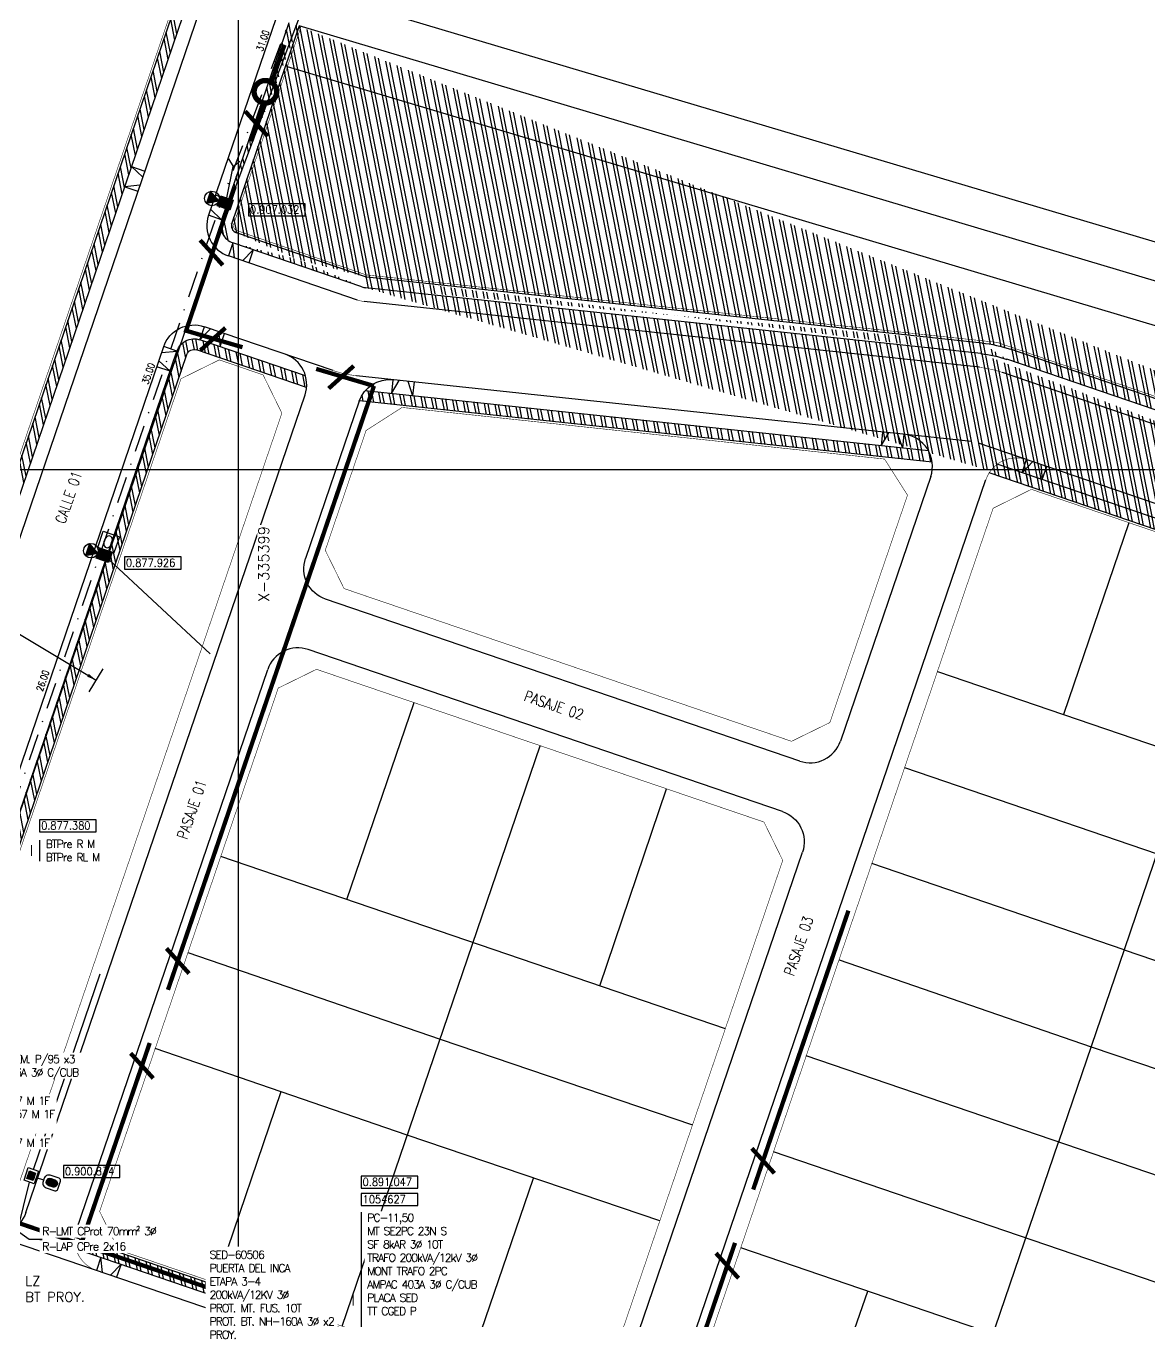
# Model space of a CAD drawing. Extents: x 0 to 336586, y 0 to 6284468.
# Drawn here: x 335380.1 to 335485.4, y 6277920.2 to 6278041.6 of the extents above; entities that cross this region are included whole.
import ezdxf
from ezdxf.enums import TextEntityAlignment as Align

# ---------------------------------------------------------------- set-up
doc = ezdxf.new("R2010")
doc.units = 0
doc.header["$LTSCALE"] = 5
for name, pattern in [('DASHDOT', [1, 0.5, -0.25, 0, -0.25]), ('DASHDOTX2', [2, 1, -0.5, 0, -0.5]), ('DASHED', [0.75, 0.5, -0.25]), ('HIDDEN', [0.375, 0.25, -0.125])]:
    doc.linetypes.add(name, pattern=pattern)
for name, color, linetype in [('CALLES-URBANAS', 6, 'Continuous'), ('COTAS', 11, 'Continuous'), ('EQUIPOS', 240, 'Continuous'), ('EQUIPOS_E', 240, 'Continuous'), ('ESTRUCTURAS_E', 42, 'Continuous'), ('GRILLA', 254, 'Continuous'), ('LAP_A_E', 100, 'Continuous'), ('LBT_A_E', 100, 'Continuous'), ('LBT_A_P', 100, 'DASHED'), ('LINEA-EDIFICACION-URBANA', 21, 'Continuous'), ('LMT_A_E', 10, 'DASHDOTX2'), ('Numero', 42, 'Continuous'), ('PLANTA', 6, 'Continuous'), ('POSTES_E', 41, 'Continuous'), ('Prosan Agua Potable Cuartel De Corta', 5, 'Continuous'), ('Prosan Agua Potable P. Cañeria Existente', 5, '2xCAÑ_EXIS_1'), ('Prosan General Canal Existente', 8, 'Continuous'), ('Prosan General Linea Oficial', 6, 'DASHDOTX2'), ('Prosan Pavimentación Dispositivo de Rodados Existente', 8, 'Continuous'), ('Prosan Pavimentación Solera Existente', 8, 'DASHDOT'), ('Prosan Pavimentación Vereda Existente', 8, 'Continuous'), ('Prosan Pavimentación Vereda Existente Hatch', 8, 'Continuous'), ('servicios', 6, 'Continuous'), ('TEXTO', 2, 'Continuous'), ('TEXTO-AP_P', 50, 'Continuous'), ('TEXTO-AP_R', 50, 'Continuous'), ('TEXTO-BT_P', 151, 'Continuous'), ('TEXTO-MT_P', 1, 'Continuous'), ('TEXTO-MT_R', 1, 'Continuous')]:
    doc.layers.add(name, color=color, linetype=linetype)
doc.styles.add('2mm', font='simplex.shx', dxfattribs={"width": 0.8, "height": 0.65})
doc.styles.add('ROMAND', font='romand.shx', dxfattribs={"height": 2})
doc.styles.add('ROMANS', font='romans.shx', dxfattribs={"height": 1})
doc.styles.add('ROMANT', font='romant.shx', dxfattribs={"height": 2})
doc.styles.get("Standard").update_dxf_attribs({"font": '', "height": 2})
doc.styles.get('Standard').set_extended_font_data('Arial Black', bold=True)
doc.linetypes.add('2xCAÑ_EXIS_1', pattern='A,1,-0.001,["/",Standard,S=0.2,R=0,X=-0.2,Y=-0.1],0', length=1.001)
doc.dimstyles.new('ELIPSE 500', dxfattribs={"dimtxt": 0.9, "dimasz": 0.9, "dimexe": 2.5, "dimexo": 2.5, "dimgap": 1.2, "dimtad": 0, "dimtih": 1, "dimtoh": 1, "dimdec": 0, "dimzin": 0, "dimdsep": 46, "dimtxsty": 'ROMANS', "dimblk": 'ELLIP', "dimcen": 0, "dimclrd": 11, "dimclre": 11, "dimclrt": 256, "dimadec": 0, "dimazin": 0, "dimtfac": 1, "dimtdec": 0, "dimtofl": 0, "dimtmove": 0, "dimatfit": 3, "dimldrblk": 'ELLIP', "dimfxlon": 1, "dimtolj": 1, "dimtzin": 0, "dimarcsym": 0})
doc.dimstyles.new('GRILLA X 500', dxfattribs={"dimtxt": 0.5, "dimasz": 1.8, "dimexe": 1.25, "dimexo": 0.625, "dimtad": 0, "dimdec": 0, "dimtxsty": 'ROMANS', "dimblk": 'NONE', "dimcen": 2.5, "dimse1": 1, "dimse2": 1, "dimsd1": 1, "dimsd2": 1, "dimclrd": 256, "dimclrt": 256, "dimadec": 0, "dimazin": 0, "dimtfac": 1, "dimtdec": 0, "dimtmove": 0, "dimatfit": 3, "dimldrblk": 'NONE', "dimfxlon": 1, "dimtfill": 1, "dimlwd": -1, "dimarcsym": 2})
doc.dimstyles.new('VANO 500', dxfattribs={"dimtxt": 0.65, "dimasz": 1.8, "dimexe": 0, "dimexo": 8, "dimgap": 1.2, "dimtad": 0, "dimdec": 0, "dimzin": 0, "dimdsep": 46, "dimtxsty": '2mm', "dimblk": 'NONE', "dimcen": 0, "dimse1": 1, "dimse2": 1, "dimsd1": 1, "dimsd2": 1, "dimclrd": 7, "dimclrt": 2, "dimadec": 0, "dimazin": 0, "dimtfac": 1, "dimtdec": 0, "dimtofl": 0, "dimtmove": 0, "dimatfit": 3, "dimldrblk": 'NONE', "dimfxl": 1, "dimtfill": 1, "dimtolj": 1, "dimtzin": 0, "dimlwd": 25, "dimarcsym": 0})
pattern_1 = [(101.1514259, (398815.0219, 6884201.1882), (-0.9345162955, -0.1842160236), []), (101.1514259, (398815.272, 6884201.5611), (-0.9345162955, -0.1842160236), [])]

# ---------------------------------------------------------------- blocks, each defined once
blk = doc.blocks.new('sa')
at = {"layer": 'Prosan Agua Potable Cuartel De Corta', "color": 5, "const_width": 0.5}
blk.add_lwpolyline([(-2.85, -4.4, -1), (-0.74, -4.4, -1), (-2.85, -4.4, -1)], format="xyb", dxfattribs=at)
at = {"layer": 'Prosan Agua Potable P. Cañeria Existente', "const_width": 0.4}
for points in [[(-1.21, -3.52), (0, 0)], [(-3.69, -6.22), (-1.57, -8.57)], [(-3.12, -9.06), (-1.88, -5.46)], [(-3.94, -28.35), (-9.23, -26.8), (-4.67, -13.31)], [(-7.91, -18.31), (-5.79, -20.66)], [(-5.54, -26.53), (-7.89, -28.65)], [(8.39, -31.98), (2.97, -30.38)], [(6.49, -30.1), (4.14, -32.22)], [(8.39, -31.98), (-10.93, -88.59)], [(52.88, -81.17), (43.95, -107.32)], [(-11.07, -84.71), (-8.95, -87.06)], [(-12.64, -93.57), (-19.08, -112.45)], [(-14.43, -94.54), (-12.31, -96.89)], [(43.82, -103.45), (45.94, -105.79)], [(30.34, -129.32), (-29.13, -109.02)], [(42.25, -112.31), (35.81, -131.19)], [(40.46, -113.28), (42.58, -115.63)]]:
    blk.add_lwpolyline(points, dxfattribs=at)
blk = doc.blocks.new('PLANTA')
at = {"layer": 'Prosan Pavimentación Vereda Existente Hatch'}
h = blk.add_hatch(dxfattribs=at)
h.set_pattern_fill('ANSI32', color=256, scale=0.1, angle=56.1514, style=0)
h.set_pattern_definition(pattern_1)
h.paths.add_polyline_path([(335862.06, 6282657.92), (335863.01, 6282657.6), (335884.87, 6282721.64), (335883.87, 6282721.8)])
h = blk.add_hatch(dxfattribs=at)
h.set_pattern_fill('ANSI32', color=256, scale=0.1, angle=56.1514, style=0)
h.set_pattern_definition(pattern_1)
edge = h.paths.add_edge_path()
edge.add_line((335894.31, 6282719.59), (335895.26, 6282719.27))
edge.add_line((335894.31, 6282719.59), (335888, 6282701.11))
edge.add_line((335895.27, 6282719.3), (335888.95, 6282700.78))
edge.add_arc((335889.61, 6282700.56), 1.7, 161.1514, 251.1514)
edge.add_arc((335889.61, 6282700.56), 0.7, 161.1514, 251.1514)
edge.add_line((335901.15, 6282694.82), (335889.06, 6282698.95))
edge.add_line((335901.48, 6282695.77), (335889.39, 6282699.9))
edge.add_arc((335901.7, 6282696.43), 0.7, 251.1514, 263.894)
edge.add_arc((335901.7, 6282696.43), 1.7, 251.1514, 263.894)
edge.add_line((335959.31, 6282689.56), (335901.63, 6282695.74))
edge.add_line((335959.21, 6282688.57), (335901.52, 6282694.74))
edge.add_line((336207.82, 6282605.05), (335961.98, 6282688.97))
edge.add_line((336206.55, 6282604.43), (335961.65, 6282688.03))
edge.add_ellipse((335958, 6282677.33), major_axis=(-12.3, 0), ratio=1, start_angle=251.1514, end_angle=263.894, ccw=False)
edge.add_ellipse((335958, 6282677.33), major_axis=(-11.3, 0), ratio=1, start_angle=251.1514, end_angle=263.894, ccw=False)
edge.add_arc((336182.08, 6282600.84), 3, 126.6333, 147.658)
edge.add_line((336203.45, 6282595.34), (336206.55, 6282604.43))
edge.add_line((336204.07, 6282594.07), (336207.82, 6282605.05))
edge.add_line((336179.55, 6282602.45), (336204.07, 6282594.07))
edge.add_line((336180.29, 6282603.25), (336203.45, 6282595.34))
h = blk.add_hatch(dxfattribs=at)
h.set_pattern_fill('ANSI32', color=256, scale=0.1, angle=56.1514, style=0)
h.set_pattern_definition(pattern_1)
h.paths.add_polyline_path([(335885.96, 6282689.86, 0.414214), (335883.8, 6282688.8), (335857.63, 6282612.14, 0.414214), (335858.69, 6282609.99), (335868.6, 6282606.6, 0.091996), (335869.35, 6282607.41), (335859.02, 6282610.93, -0.414214), (335858.58, 6282611.82), (335884.75, 6282688.48, -0.414214), (335885.64, 6282688.92), (335895.97, 6282685.39, 0.091996), (335895.87, 6282686.48)])
h = blk.add_hatch(dxfattribs=at)
h.set_pattern_fill('ANSI32', color=256, scale=0.1, angle=56.1514, style=0)
h.set_pattern_definition(pattern_1)
h.paths.add_polyline_path([(335901.47, 6282685.09, 0.091996), (335900.92, 6282684.15), (335954.63, 6282678.4, 0.091996), (335954.29, 6282679.44)])
h = blk.add_hatch(dxfattribs=at)
h.set_pattern_fill('ANSI32', color=256, scale=0.1, angle=56.1514, style=0)
h.set_pattern_definition(pattern_1)
edge = h.paths.add_edge_path()
edge.add_arc((335962.52, 6282675.79), 3, 126.6333, 147.658)
edge.add_line((335959.99, 6282677.4), (336009.99, 6282660.33))
edge.add_ellipse((336007, 6282660.61), major_axis=(-3, 0), ratio=1, start_angle=174.6448, end_angle=195.6695)
edge.add_line((336009.89, 6282661.42), (335960.73, 6282678.2))
h = blk.add_hatch(dxfattribs=at)
h.set_pattern_fill('ANSI32', color=256, scale=0.1, angle=56.1514, style=0)
h.set_pattern_definition(pattern_1)
edge = h.paths.add_edge_path()
edge.add_arc((335877.22, 6282605.46), 3, 174.6448, 195.6695)
edge.add_line((335874.34, 6282604.65), (335923.49, 6282587.87))
edge.add_ellipse((335921.7, 6282590.27), major_axis=(-3, 0), ratio=1, start_angle=126.6333, end_angle=147.658)
edge.add_line((335924.24, 6282588.67), (335874.24, 6282605.74))
at = {"layer": 'CALLES-URBANAS', "flags": 128}
for points in [[(335764.61, 6282643.9), (335772.92, 6282668.27, -0.414214), (335789.43, 6282676.37), (335856.62, 6282653.44, 0.414214), (335864.24, 6282657.18), (335887.32, 6282724.78)], [(335886.77, 6282701.53, 0.414214), (335888.64, 6282697.72)], [(335895.82, 6282684.7, 0.414214), (335893.95, 6282688.51)], [(335954.5, 6282677.04, 0.480959), (335951.98, 6282681)], [(335896.12, 6282660.82, 0.414214), (335892.32, 6282658.95)], [(335942.22, 6282650.37, 0.414214), (335946.03, 6282652.24)]]:
    blk.add_lwpolyline(points, format="xyb", dxfattribs=at)
for points in [[(335894.2, 6282723.27), (335886.77, 6282701.53)], [(335900.73, 6282693.59), (335888.64, 6282697.72)], [(335959.07, 6282687.28), (335901.38, 6282693.45)], [(335898.47, 6282686.97), (335886.38, 6282691.09)], [(335856.4, 6282612.56), (335882.57, 6282689.22)], [(335958.32, 6282680.32), (335900.64, 6282686.49)], [(336204.71, 6282603.68), (335961.23, 6282686.8)], [(335869.65, 6282608.04), (335895.82, 6282684.7)], [(335900.9, 6282684.11), (335895.87, 6282669.36)], [(336202.45, 6282597.06), (335958.97, 6282680.17)], [(335929.27, 6282587.69), (335959.68, 6282676.76)], [(335954.5, 6282677.04), (335946.03, 6282652.24)], [(335942.22, 6282650.37), (335897.74, 6282665.55)], [(335940.6, 6282645.64), (335896.12, 6282660.82)], [(335874.39, 6282606.43), (335892.32, 6282658.95)], [(335924.54, 6282589.3), (335942.47, 6282641.83)], [(335858.27, 6282608.76), (336170.1, 6282502.31)]]:
    blk.add_lwpolyline(points, dxfattribs=at)
at = {"layer": 'CALLES-URBANAS', "extrusion": (0, 0, -1), "flags": 128}
for points in [[(-335882.57, 6282689.22, 0.414214), (-335886.38, 6282691.09)], [(-335900.9, 6282684.11, 0.350476), (-335904.06, 6282686.12)], [(-335897.74, 6282665.55, 0.414214), (-335895.87, 6282669.36)], [(-335940.6, 6282645.64, 0.414214), (-335942.47, 6282641.83)], [(-335869.65, 6282608.04, 0.414214), (-335865.84, 6282606.17)]]:
    blk.add_lwpolyline(points, format="xyb", dxfattribs=at)
at = {"layer": 'LINEA-EDIFICACION-URBANA', "ltscale": 5, "const_width": 0.05}
blk.add_lwpolyline([(335931.45, 6282589.41), (335960.35, 6282674.07)], dxfattribs=at)
at = {"layer": 'LINEA-EDIFICACION-URBANA', "ltscale": 5}
for points in [[(335973.09, 6282672.71), (335966.95, 6282654.73)], [(335955.12, 6282658.77), (335978.78, 6282650.69), (336002.44, 6282642.62)], [(335899.75, 6282637.39), (335906.05, 6282655.85)], [(335899.3, 6282597.39), (335917.88, 6282651.81)], [(335978.78, 6282650.69), (335972.65, 6282632.67)], [(335952.05, 6282649.76), (335975.72, 6282641.68)], [(335923.46, 6282629.3), (335929.71, 6282647.77)], [(335935.24, 6282625.28), (335887.92, 6282641.43)], [(335972.65, 6282632.67), (335948.97, 6282640.75)], [(335884.84, 6282632.42), (335908.49, 6282624.31), (335932.16, 6282616.27)], [(335972.65, 6282632.67), (335966.48, 6282614.65)], [(335972.65, 6282632.67), (335996.29, 6282624.6)], [(335945.9, 6282631.74), (335969.54, 6282623.58)], [(335929.09, 6282607.26), (335905.41, 6282615.29), (335881.77, 6282623.41)], [(335990.14, 6282606.58), (335942.82, 6282622.73)], [(335969.54, 6282623.58), (335993.22, 6282615.59)], [(335893.54, 6282619.37), (335887.47, 6282601.43)], [(335954.19, 6282578.65), (335966.48, 6282614.65)], [(335987.07, 6282597.57), (335939.75, 6282613.72)], [(335911.13, 6282593.35), (335917.25, 6282611.27)], [(335984, 6282588.59), (335936.68, 6282604.74)], [(335942.36, 6282582.69), (335948.6, 6282600.67)]]:
    blk.add_lwpolyline(points, dxfattribs=at)
at = {"layer": 'LINEA-EDIFICACION-URBANA', "ltscale": 5, "const_width": 0.05}
blk.add_lwpolyline([(335878.32, 6282604.55), (335876.56, 6282608.15), (335893.31, 6282657.21), (335896.9, 6282658.97), (335938.86, 6282644.65), (335940.62, 6282641.06), (335923.88, 6282591.99), (335920.29, 6282590.23)], close=True, dxfattribs=at)
at = {"layer": 'Prosan General Canal Existente', "flags": 128}
for points in [[(336258.03, 6282629.59), (336230.36, 6282634.37), (336220.7, 6282639.1), (336218.91, 6282639.66), (336171.52, 6282645.83), (336117.39, 6282655.29), (336078.69, 6282665.63), (336046.02, 6282670.21), (336006.16, 6282682.68), (335997.14, 6282690.33), (335988.7, 6282695.1), (335896.4, 6282722.62)], [(335987.32, 6282691.86), (335895.27, 6282719.3)], [(335985.74, 6282688.15), (335894.17, 6282715.46)]]:
    blk.add_lwpolyline(points, dxfattribs=at)
at = {"layer": 'Prosan General Linea Oficial', "ltscale": 0.2, "const_width": 0.05}
for points in [[(335883.67, 6282721.83), (335860.66, 6282654.44)], [(335894.17, 6282715.46), (335895.46, 6282719.25)], [(335894.17, 6282715.46), (335889.14, 6282700.72)], [(335901.59, 6282695.94), (335889.45, 6282700.09)], [(335960.72, 6282689.62), (335901.59, 6282695.94)], [(336208.36, 6282605.08), (335960.72, 6282689.62)], [(335960.35, 6282674.07), (335963.94, 6282675.84)], [(336005.91, 6282661.51), (335963.94, 6282675.84)]]:
    blk.add_lwpolyline(points, dxfattribs=at)
blk.add_lwpolyline([(335889.14, 6282700.72, 0.414214), (335889.45, 6282700.09)], format="xyb", dxfattribs=at)
for points in [[(335893.65, 6282682.98), (335891.89, 6282686.57), (335887.78, 6282687.98), (335884.19, 6282686.21), (335859.52, 6282613.96), (335861.29, 6282610.37), (335865.4, 6282608.97), (335868.99, 6282610.73)], [(335952.32, 6282675.3), (335950.17, 6282678.68), (335904.92, 6282683.52), (335901.55, 6282681.36), (335897.72, 6282670.13), (335899.48, 6282666.54), (335941.45, 6282652.22), (335945.04, 6282653.98)]]:
    blk.add_lwpolyline(points, close=True, dxfattribs=at)
at = {"layer": 'Prosan Pavimentación Dispositivo de Rodados Existente'}
for points in [[(335879.56, 6282706.1), (335880.8, 6282705.68)], [(335880.6, 6282705.11), (335879.56, 6282706.1)], [(335880.34, 6282704.36), (335878.92, 6282704.21)], [(335878.92, 6282704.21), (335880.15, 6282703.79)], [(335887.23, 6282702.85), (335888.65, 6282703)], [(335888.65, 6282703), (335887.42, 6282703.42)], [(335888, 6282701.11), (335886.77, 6282701.53)], [(335886.97, 6282702.1), (335888, 6282701.11)], [(335889.06, 6282698.95), (335888.64, 6282697.72)], [(335889.21, 6282697.53), (335889.06, 6282698.95)], [(335889.97, 6282697.27), (335890.96, 6282698.3)], [(335890.96, 6282698.3), (335890.54, 6282697.07)], [(335885.96, 6282689.86), (335886.38, 6282691.09)], [(335886.95, 6282690.9), (335885.96, 6282689.86)], [(335887.71, 6282690.64), (335887.85, 6282689.22)], [(335887.85, 6282689.22), (335888.27, 6282690.45)], [(335882.38, 6282688.66), (335883.8, 6282688.8)], [(335883.8, 6282688.8), (335882.57, 6282689.22)], [(335883.16, 6282686.91), (335881.93, 6282687.33)], [(335882.12, 6282687.9), (335883.16, 6282686.91)], [(335904.06, 6282686.12), (335903.92, 6282684.83)], [(335903.92, 6282684.83), (335904.66, 6282686.06)], [(335905.45, 6282685.97), (335905.91, 6282684.62)], [(335906.05, 6282685.91), (335905.91, 6282684.62)], [(335949.99, 6282681.21), (335949.85, 6282679.92)], [(335949.85, 6282679.92), (335950.58, 6282681.15)], [(335951.38, 6282681.06), (335951.84, 6282679.7)], [(335951.98, 6282681), (335951.84, 6282679.7)], [(335963.07, 6282677.4), (335963.49, 6282678.63)], [(335964.06, 6282678.44), (335963.07, 6282677.4)], [(335964.82, 6282678.18), (335964.96, 6282676.75)], [(335964.96, 6282676.75), (335965.38, 6282677.99)], [(335876.68, 6282603.85), (335876.26, 6282602.62)], [(335876.82, 6282602.42), (335876.68, 6282603.85)], [(335877.58, 6282602.17), (335878.57, 6282603.2)], [(335878.57, 6282603.2), (335878.15, 6282601.97)]]:
    blk.add_lwpolyline(points, dxfattribs=at)
at = {"layer": 'Prosan Pavimentación Solera Existente', "const_width": 0.05}
for points in [[(335900.73, 6282693.59, 0.055657), (335901.38, 6282693.45)], [(335898.47, 6282686.97, 0.055657), (335900.64, 6282686.49)], [(335963.49, 6282678.63, 0.414214), (335959.68, 6282676.76)], [(335874.39, 6282606.43, 0.414214), (335876.26, 6282602.62)]]:
    blk.add_lwpolyline(points, format="xyb", dxfattribs=at)
at = {"layer": 'Prosan Pavimentación Solera Existente', "extrusion": (0, 0, -1), "const_width": 0.05}
blk.add_lwpolyline([(-335959.07, 6282687.28, 0.055657), (-335961.23, 6282686.8)], format="xyb", dxfattribs=at)
at = {"layer": 'Prosan Pavimentación Vereda Existente'}
for points in [[(335862.06, 6282657.92), (335883.87, 6282721.8)], [(335863.01, 6282657.6), (335884.87, 6282721.64)], [(335894.31, 6282719.59), (335888, 6282701.11)], [(335895.27, 6282719.3), (335888.95, 6282700.78)], [(335901.48, 6282695.77), (335889.39, 6282699.9)], [(335901.15, 6282694.82), (335889.06, 6282698.95)], [(335959.31, 6282689.56), (335901.63, 6282695.74)], [(335959.21, 6282688.57), (335901.52, 6282694.74)], [(335895.87, 6282686.48), (335885.96, 6282689.86)], [(335857.63, 6282612.14), (335883.8, 6282688.8)], [(335858.58, 6282611.82), (335884.75, 6282688.48)], [(335895.97, 6282685.39), (335885.64, 6282688.92)], [(336207.82, 6282605.05), (335961.98, 6282688.97)], [(336206.55, 6282604.43), (335961.65, 6282688.03)], [(335954.29, 6282679.44), (335901.47, 6282685.09)], [(335954.63, 6282678.4), (335900.92, 6282684.15)], [(336009.99, 6282660.33), (335959.99, 6282677.4)], [(336009.89, 6282661.42), (335960.73, 6282678.2)], [(335874.24, 6282605.74), (335924.24, 6282588.67)], [(335874.34, 6282604.65), (335923.49, 6282587.87)]]:
    blk.add_lwpolyline(points, dxfattribs=at)
for points in [[(335888, 6282701.11, 0.414214), (335889.06, 6282698.95)], [(335888.95, 6282700.78, 0.414214), (335889.39, 6282699.9)], [(335901.48, 6282695.77, 0.055657), (335901.63, 6282695.74)], [(335901.15, 6282694.82, 0.055657), (335901.52, 6282694.74)]]:
    blk.add_lwpolyline(points, format="xyb", dxfattribs=at)
at = {"layer": 'Prosan Pavimentación Vereda Existente', "extrusion": (0, 0, -1)}
for centre, radius, start in [((-335885.41, 6282688.26), 1.7, 18.8486), ((-335958, 6282677.33), 12.3, 96.106), ((-335885.41, 6282688.26), 0.7, 18.8486), ((-335958, 6282677.33), 11.3, 96.106)]:
    blk.add_arc(centre, radius, start, 108.8486, dxfattribs=at)
at = {"layer": 'TEXTO', "style": 'ROMANT', "width": 0.8}
for s, rotation, p in [('CALLE 01', 71.1514, (335873.65, 6282675.1)), ('PASAJE 02', 341.1514, (335919.17, 6282655.59)), ('PASAJE 01', 71.1514, (335885.2, 6282645.83)), ('PASAJE 03', 71.1514, (335942.11, 6282633.03))]:
    blk.add_text(s, height=1, rotation=rotation, dxfattribs=at).set_placement(p, align=Align.MIDDLE_CENTER)
blk = doc.blocks.new('PC-11-5_E')
at = {"layer": 'POSTES_E'}
blk.add_lwpolyline([(-1, 1.25), (1, 1.25), (1, -1.25), (-1, -1.25)], close=True, dxfattribs=at)
blk.add_solid([(-1, 1.25), (1, 1.25), (-1, -1.25), (1, -1.25)], dxfattribs=at)
blk = doc.blocks.new('LUM-150W_E')
at = {"layer": 'EQUIPOS_E', "linetype": 'Continuous'}
blk.add_hatch(color=50, dxfattribs=at).paths.add_polyline_path([(-1.18, 2.05), (0, 0), (1.18, 2.05)])
at = {"layer": 'EQUIPOS_E', "color": 50, "linetype": 'Continuous', "flags": 128}
blk.add_lwpolyline([(-1.18, 2.05), (0, 0), (1.18, 2.05)], close=True, dxfattribs=at)
at = {"layer": 'EQUIPOS_E', "color": 50, "linetype": 'Continuous'}
blk.add_circle((0, 1.37), 1.37, dxfattribs=at)
blk = doc.blocks.new('TMT-S_E')
at = {"layer": 'ESTRUCTURAS_E', "ltscale": 5}
blk.add_line((0, 0), (8.01, 0), dxfattribs=at)
blk.add_lwpolyline([(9.65, 1.52), (8.01, 0), (9.65, -1.37)], dxfattribs=at)
blk = doc.blocks.new('ECAP_E')
at = {"layer": 'EQUIPOS'}
blk.add_lwpolyline([(-1.6, 1.6), (1.6, 1.6), (1.6, -1.6), (-1.6, -1.6)], close=True, dxfattribs=at)
at = {"layer": 'EQUIPOS', "style": 'ROMAND'}
blk.add_text('C', height=2.2, dxfattribs=at).set_placement((-1.14, -1.07))
blk = doc.blocks.new('*D117')
at = {"layer": 'Defpoints', "color": 0, "linetype": 'HIDDEN', "ltscale": 0.25, "transparency": 16777216}
for p in [(335385.86, 6277992.49), (335387.38, 6277991.97), (335378.93, 6277967.38)]:
    blk.add_point(p, dxfattribs=at)
at = {"layer": 'COTAS', "color": 2, "linetype": 'HIDDEN', "ltscale": 0.25, "transparency": 16777216, "insert": (335381.63, 6277980.2), "char_height": 0.65, "attachment_point": 5, "rotation": 71.0216, "style": '2mm', "bg_fill": 3, "box_fill_scale": 1.1, "bg_fill_color": 256, "bg_fill_true_color": 13158600, "bg_fill_transparency": 0}
blk.add_mtext('\\A1;26.00', dxfattribs=at)
blk = doc.blocks.new('_None')
blk = doc.blocks.new('*D118')
at = {"layer": 'Defpoints', "color": 0, "ltscale": 0.5, "transparency": 16777216}
for p in [(335397.22, 6278025.51), (335398.74, 6278024.99), (335387.38, 6277991.97)]:
    blk.add_point(p, dxfattribs=at)
at = {"layer": 'COTAS', "color": 2, "ltscale": 0.5, "transparency": 16777216, "insert": (335391.54, 6278009), "char_height": 0.65, "attachment_point": 5, "rotation": 71.0216, "style": '2mm', "bg_fill": 3, "box_fill_scale": 1.1, "bg_fill_color": 256, "bg_fill_true_color": 13158600, "bg_fill_transparency": 0}
blk.add_mtext('\\A1;35.00', dxfattribs=at)
blk = doc.blocks.new('*D119')
at = {"layer": 'Defpoints', "color": 0, "ltscale": 0.5, "transparency": 16777216}
for p in [(335407.32, 6278054.9), (335409.67, 6278054.09), (335398.74, 6278024.99)]:
    blk.add_point(p, dxfattribs=at)
at = {"layer": 'COTAS', "color": 2, "ltscale": 0.5, "transparency": 16777216, "insert": (335402.27, 6278040.21), "char_height": 0.65, "attachment_point": 5, "rotation": 71.0216, "style": '2mm', "bg_fill": 3, "box_fill_scale": 1.1, "bg_fill_color": 256, "bg_fill_true_color": 13158600, "bg_fill_transparency": 0}
blk.add_mtext('\\A1;31.00', dxfattribs=at)
blk = doc.blocks.new('PC-11-5-R_E')
at = {"layer": 'POSTES_E', "ltscale": 5}
blk.add_hatch(color=256, dxfattribs=at).paths.add_polyline_path([(0.61, 0.74), (-0.61, 0.74), (-0.61, -0.74), (0.61, -0.74)])
at = {"layer": 'POSTES_E'}
for points in [[(-1, 1.25), (1, 1.25), (1, -1.25), (-1, -1.25)], [(-0.61, 0.74), (0.61, 0.74), (0.61, -0.74), (-0.61, -0.74)]]:
    blk.add_lwpolyline(points, close=True, dxfattribs=at)
blk = doc.blocks.new('LUM-X_E')
at = {"layer": 'EQUIPOS_E', "linetype": 'Continuous'}
blk.add_hatch(color=50, dxfattribs=at).paths.add_polyline_path([(-0.72, -3.42, 1), (0.72, -3.42), (0.72, -2.72, 1), (-0.72, -2.72)])
at = {"layer": 'EQUIPOS_E', "color": 50, "linetype": 'Continuous'}
blk.add_line((0, 0), (0, -1.46), dxfattribs=at)
for points in [[(0.33, -1.46), (-0.33, -1.46, 0.414214), (-1.23, -2.36), (-1.23, -4.09, 0.414214), (-0.78, -4.54), (0.78, -4.54, 0.414214), (1.23, -4.09), (1.23, -2.36, 0.414214)], [(-0.72, -2.72), (-0.72, -2.72, -1), (0.72, -2.72), (0.72, -2.72), (0.72, -3.42, -1), (-0.72, -3.42)]]:
    blk.add_lwpolyline(points, format="xyb", close=True, dxfattribs=at)
blk = doc.blocks.new('*U417')
at = {"layer": 'GRILLA', "lineweight": -3}
for points in [[(400, 350), (400, 450)], [(350, 400), (450, 400)], [(450, 400), (550, 400)], [(400, 250), (400, 350)]]:
    blk.add_lwpolyline(points, dxfattribs=at)
blk = doc.blocks.new('COTA-500')
at = {"layer": 'COTAS', "color": 11}
blk.add_line((0.01, 1.25), (-0.01, -1.25), dxfattribs=at)
blk.add_solid([(0.9, -0.16), (0.9, 0.14), (0, 0)], dxfattribs=at)
blk = doc.blocks.new('ELLIP')
at = {"color": 0, "lineweight": -2}
blk.add_line((-0.5, 0), (-1, 0), dxfattribs=at)
at = {"color": 0}
blk.add_ellipse((0, 0), major_axis=(0.5, 0), ratio=0.537857, dxfattribs=at)
blk = doc.blocks.new('*D440')
at = {"layer": 'Defpoints', "color": 0, "ltscale": 0.5, "transparency": 16777216}
for p in [(335402.35, 6277986.73), (335398.6, 6277900), (0, 0)]:
    blk.add_point(p, dxfattribs=at)
at = {"layer": 'GRILLA', "ltscale": 0.5, "transparency": 16777216, "insert": (335402.35, 6277991.14), "char_height": 1, "attachment_point": 5, "rotation": 90, "style": 'ROMANS', "bg_fill": 3, "box_fill_scale": 1.1, "bg_fill_color": 256, "bg_fill_true_color": 13158600, "bg_fill_transparency": 0}
blk.add_mtext('X-335399', dxfattribs=at)

msp = doc.modelspace()

# ---------------------------------------------------------------- linework, layer by layer
at = {"layer": 'LAP_A_E', "ltscale": 0.5}
for points in [[(335410.023, 6278053.959), (335399.09, 6278024.858)], [(335387.737, 6277991.847), (335399.093, 6278024.868)], [(335379.443, 6277967.732), (335387.737, 6277991.847)]]:
    msp.add_lwpolyline(points, dxfattribs=at)
at = {"layer": 'LBT_A_E', "ltscale": 0.5}
for points in [[(335380.752, 6277934.392), (335387.011, 6277952.728)], [(335377.652, 6277922.033), (335380.4, 6277933.191)]]:
    msp.add_lwpolyline(points, dxfattribs=at)
at = {"layer": 'LMT_A_E', "ltscale": 0.5}
for points in [[(335409.321, 6278054.223), (335398.387, 6278025.122)], [(335387.027, 6277992.09), (335398.384, 6278025.112)], [(335378.734, 6277967.974), (335387.027, 6277992.09)]]:
    msp.add_lwpolyline(points, dxfattribs=at)
at = {"layer": 'Numero'}
for points in [[(335383.568, 6277933.624), (335388.873, 6277933.624), (335388.873, 6277934.757), (335383.568, 6277934.757)], [(335411.488, 6277932.632), (335416.793, 6277932.632), (335416.793, 6277933.765), (335411.488, 6277933.765)]]:
    msp.add_lwpolyline(points, close=True, dxfattribs=at)

# ---------------------------------------------------------------- block references
at = {"layer": 'EQUIPOS_E', "ltscale": 5, "xscale": 0.5, "yscale": 0.5, "zscale": 0.5}
for name, p, rotation in [('LUM-150W_E', (335398.147, 6278025.194), 71.02155528695087), ('ECAP_E', (335387.804, 6277993.196), 341.0215552691361), ('LUM-150W_E', (335386.791, 6277992.172), 71.02155528695087), ('LUM-X_E', (335381.023, 6277933.639), 71.1514259139224)]:
    msp.add_blockref(name, p, dxfattribs=dict(at, rotation=rotation))
at = {"layer": 'ESTRUCTURAS_E', "ltscale": 5, "xscale": 0.3750000000000001, "yscale": 0.3750000000000001, "zscale": 0.3750000000000001, "rotation": 78.86201271116775}
msp.add_blockref('TMT-S_E', (335398.901, 6278025.463), dxfattribs=at)
at = {"layer": 'GRILLA', "lineweight": -3}
msp.add_blockref('*U417', (335000, 6277600), dxfattribs=at)
at = {"layer": 'PLANTA'}
msp.add_blockref('PLANTA', (-489.594, -4677.697), dxfattribs=at)
at = {"layer": 'POSTES_E', "ltscale": 5}
for name, p, xscale, yscale, zscale, rotation in [('PC-11-5_E', (335398.739, 6278024.99), 0.5, 0.5, 0.5, 71.02155529968702), ('PC-11-5_E', (335387.382, 6277991.968), 0.5, 0.5, 0.5, 71.02155529933376), ('PC-11-5-R_E', (335380.55, 6277933.8), 0.4999999999999999, 0.4999999999999999, 0.4999999999999999, 341.1514259206062)]:
    msp.add_blockref(name, p, dxfattribs=dict(at, xscale=xscale, yscale=yscale, zscale=zscale, rotation=rotation))
at = {"layer": 'servicios'}
msp.add_blockref('sa', (335404.304, 6278039.817), dxfattribs=at)

# ---------------------------------------------------------------- texts
at = {"layer": 'LBT_A_P', "insert": (335379.999, 6277921.984), "char_height": 0.9, "attachment_point": 7, "style": 'ROMANS'}
msp.add_mtext('LZ\\PBT PROY.', dxfattribs=at)
at = {"layer": 'Numero', "style": 'ROMANS', "width": 0.9}
for s, p in [('0.900.834', (335383.708, 6277933.837)), ('0.891.047', (335411.627, 6277932.846)), ('1054627', (335411.627, 6277931.212))]:
    msp.add_text(s, height=0.75, dxfattribs=at).set_placement(p)
at = {"layer": 'TEXTO-BT_P', "ltscale": 0.5, "style": 'ROMANT'}
msp.add_text('I', height=1, dxfattribs=at).set_placement((335380.585, 6277964.296), align=Align.MIDDLE_CENTER)
at = {"layer": 'TEXTO-MT_P', "ltscale": 0.5, "style": 'ROMANT'}
msp.add_text('I', height=1, dxfattribs=at).set_placement((335410.736, 6277922.138), align=Align.MIDDLE_CENTER)

# ---------------------------------------------------------------- next in the draw order: texts
at = {"layer": 'TEXTO', "ltscale": 0.5, "insert": (335397.281, 6277918.514), "char_height": 0.75, "attachment_point": 7, "style": 'ROMANS', "bg_fill": 3, "box_fill_scale": 1.5, "bg_fill_color": 256, "bg_fill_true_color": 13158600, "bg_fill_transparency": 0}
msp.add_mtext('{\\T0.8;SED-60506\\PPUERTA DEL INCA \\PETAPA 3-4\\P200kVA/12KV 3Ø\\PPROT. MT. FUS. 10T\\PPROT. BT. NH-160A 3Ø x2\\PPROY.}', dxfattribs=at)
at = {"layer": 'TEXTO-AP_P', "ltscale": 0.5, "insert": (335374.71, 6277939.58), "char_height": 0.75, "attachment_point": 4, "style": 'ROMANS', "bg_fill": 3, "box_fill_scale": 1.3, "bg_fill_color": 256, "bg_fill_transparency": 0}
msp.add_mtext('{\\T0.8;BTPre R 57 M 1F\\PBTPre RL 57 M 1F\\PPP Pre 1F}', dxfattribs=at)
at = {"layer": 'TEXTO-MT_P', "ltscale": 0.5, "char_height": 0.75, "attachment_point": 4, "style": 'ROMANS', "bg_fill": 3, "box_fill_scale": 1.3, "bg_fill_color": 256, "bg_fill_transparency": 0}
for s, insert in [('{\\T0.8;AMARRA REM. P/95 x3\\PAMPAC 403A 3Ø C/CUB }', (335374.71, 6277943.984)), ('{\\T0.8;PC-11,50\\PMT SE2PC 23N S\\PSF 8kAR 3Ø 10T\\PTRAFO 200kVA/12kV 3Ø\\PMONT TRAFO 2PC\\PAMPAC 403A 3Ø C/CUB\\PPLACA SED\\PTT CGED P}', (335412.061, 6277925.486))]:
    msp.add_mtext(s, dxfattribs=dict(at, insert=insert))
at = {"layer": 'TEXTO-MT_R', "ltscale": 0.5, "insert": (335381.582, 6277928.6), "char_height": 0.75, "attachment_point": 4, "style": 'ROMANS', "bg_fill": 3, "box_fill_scale": 1.3, "bg_fill_color": 256, "bg_fill_transparency": 0}
msp.add_mtext('{\\T0.8;R-LMT CProt 70mm² 3Ø}', dxfattribs=at)

# ---------------------------------------------------------------- next in the draw order: dimensions: what is measured, and where the dimension line sits
at = {"layer": 'COTAS', "linetype": 'HIDDEN', "ltscale": 0.25}
dim = msp.add_aligned_dim(p1=(335378.926, 6277967.38), p2=(335387.382, 6277991.968), distance=1.607, dimstyle='VANO 500', override={"dimpost": '.00', "dimsah": 1}, dxfattribs=at)
dim.commit()
dim.dimension.update_dxf_attribs({"geometry": '*D117', "text_midpoint": (335381.635, 6277980.197)})

# ---------------------------------------------------------------- next in the draw order: linework, layer by layer
at = {"layer": 'Numero'}
for points in [[(335381.341, 6277966.034), (335386.646, 6277966.034), (335386.646, 6277967.167), (335381.341, 6277967.167)], [(335411.488, 6277930.998), (335416.793, 6277930.998), (335416.793, 6277932.131), (335411.488, 6277932.131)]]:
    msp.add_lwpolyline(points, close=True, dxfattribs=at)
at = {"layer": 'TEXTO-MT_P', "ltscale": 0.5}
msp.add_lwpolyline([(335411.488, 6277930.394), (335411.488, 6277913.914)], dxfattribs=at)

# ---------------------------------------------------------------- next in the draw order: block references
at = {"layer": 'COTAS', "rotation": 149.041227342319}
msp.add_blockref('COTA-500', (335386.642, 6277980.243), dxfattribs=at)

# ---------------------------------------------------------------- next in the draw order: texts
at = {"layer": 'Numero', "style": 'ROMANS', "width": 0.9}
msp.add_text('0.877.380', height=0.75, dxfattribs=at).set_placement((335381.48, 6277966.247))
at = {"layer": 'TEXTO-AP_R', "ltscale": 0.5, "char_height": 0.75, "attachment_point": 4, "style": 'ROMANS', "bg_fill": 3, "box_fill_scale": 1.3, "bg_fill_color": 256, "bg_fill_transparency": 0}
for s, insert in [('{\\T0.8;BTPre P 57 M 1F}', (335374.71, 6277936.875)), ('{\\T0.8;R-LAP CPre 2x16}', (335381.582, 6277927.166))]:
    msp.add_mtext(s, dxfattribs=dict(at, insert=insert))

# ---------------------------------------------------------------- next in the draw order: dimensions: what is measured, and where the dimension line sits
at = {"layer": 'COTAS', "ltscale": 0.5}
dim = msp.add_linear_dim(base=(335397.219, 6278025.513), p1=(335387.382, 6277991.968), p2=(335398.739, 6278024.99), angle=251.02158, dimstyle='VANO 500', override={"dimpost": '.00', "dimsah": 1, "dimtmove": 1}, dxfattribs=at)
dim.commit()
dim.dimension.update_dxf_attribs({"geometry": '*D118', "text_midpoint": (335391.541, 6278009.002)})

# ---------------------------------------------------------------- next in the draw order: linework, layer by layer
at = {"layer": 'LBT_A_E', "ltscale": 0.5}
msp.add_lwpolyline([(335387.382, 6277991.968), (335397.332, 6277982.725)], dxfattribs=at)
at = {"layer": 'Numero'}
msp.add_lwpolyline([(335389.292, 6277990.671), (335394.597, 6277990.671), (335394.597, 6277991.804), (335389.292, 6277991.804)], close=True, dxfattribs=at)

# ---------------------------------------------------------------- next in the draw order: texts
at = {"layer": 'Numero', "style": 'ROMANS', "width": 0.9}
msp.add_text('0.877.926', height=0.75, dxfattribs=at).set_placement((335389.432, 6277990.884))
at = {"layer": 'TEXTO-BT_P', "ltscale": 0.5, "insert": (335381.914, 6277964.273), "char_height": 0.75, "attachment_point": 4, "style": 'ROMANS', "bg_fill": 3, "box_fill_scale": 1.3, "bg_fill_color": 256, "bg_fill_transparency": 0}
msp.add_mtext('{\\T0.8;BTPre R M\\PBTPre RL M}', dxfattribs=at)

# ---------------------------------------------------------------- next in the draw order: dimensions: what is measured, and where the dimension line sits
at = {"layer": 'COTAS', "ltscale": 0.5}
dim = msp.add_linear_dim(base=(335407.325, 6278054.898), p1=(335398.739, 6278024.99), p2=(335409.672, 6278054.091), angle=251.02158, dimstyle='VANO 500', override={"dimpost": '.00', "dimsah": 1, "dimtmove": 1}, dxfattribs=at)
dim.commit()
dim.dimension.update_dxf_attribs({"geometry": '*D119', "text_midpoint": (335402.272, 6278040.205)})

# ---------------------------------------------------------------- next in the draw order: leaders
msp.add_leader([(335368.071, 6277936.551), (335380.364, 6277927.848), (335381.582, 6277927.848)], dimstyle='ELIPSE 500', override={"dimgap": 1.2, "dimtad": 0}, dxfattribs=at)

# ---------------------------------------------------------------- next in the draw order: linework, layer by layer
msp.add_lwpolyline([(335273.245, 6277946.598), (335267.357, 6277966.999), (335277.725, 6277997.37), (335300.819, 6278014.72), (335336.721, 6278002.462), (335366.618, 6277992.256), (335386.642, 6277980.243)], dxfattribs=at)
at = {"layer": 'Numero'}
msp.add_lwpolyline([(335400.927, 6278023.793), (335406.232, 6278023.793), (335406.232, 6278024.926), (335400.927, 6278024.926)], close=True, dxfattribs=at)
at = {"layer": 'TEXTO-BT_P', "ltscale": 0.5}
msp.add_lwpolyline([(335381.341, 6277965.257), (335381.341, 6277963.284)], dxfattribs=at)

# ---------------------------------------------------------------- next in the draw order: texts
at = {"layer": 'Numero', "style": 'ROMANS', "width": 0.9}
msp.add_text('0.907.032', height=0.75, dxfattribs=at).set_placement((335401.066, 6278024.006))

# ---------------------------------------------------------------- next in the draw order: dimensions: what is measured, and where the dimension line sits
at = {"layer": 'GRILLA', "ltscale": 0.5}
dim = msp.add_ordinate_dim(feature_location=(335398.598, 6277900), offset=(3.752, 86.733), dtype=1, origin=(0, 0), dimstyle='GRILLA X 500', override={"dimpost": 'X-<>', "dimsah": 1}, dxfattribs=at)
dim.commit()
dim.dimension.update_dxf_attribs({"geometry": '*D440', "text_midpoint": (335402.35, 6277991.144)})

doc.saveas('drawing.dxf')
